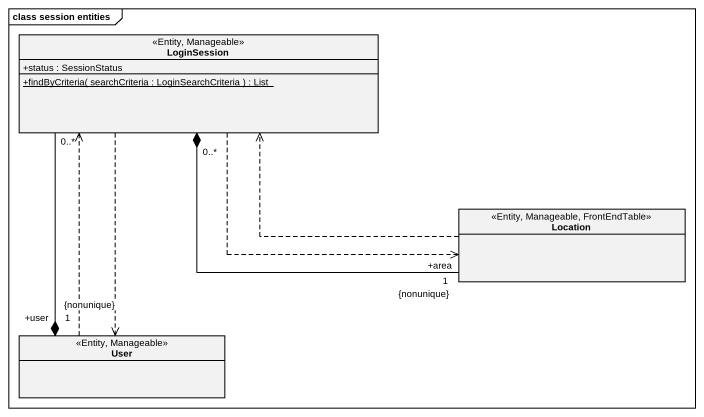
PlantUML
@startuml
mainframe class session entities
hide circle
hide empty members
skinparam classAttributeIconSize 0
class LoginSession <<Entity, Manageable>> {
  +status : SessionStatus
  {static} +findByCriteria( searchCriteria : LoginSearchCriteria ) : List
}
class Location <<Entity, Manageable, FrontEndTable>>
class User <<Entity, Manageable>>
LoginSession .right.> Location
LoginSession "0..*" *-right- "+area\n1\n{nonunique}" Location
LoginSession ..> User
Location .left.> LoginSession
User "+user\n1\n{nonunique}" *-up- "0..*" LoginSession
User .up.> LoginSession
@enduml
